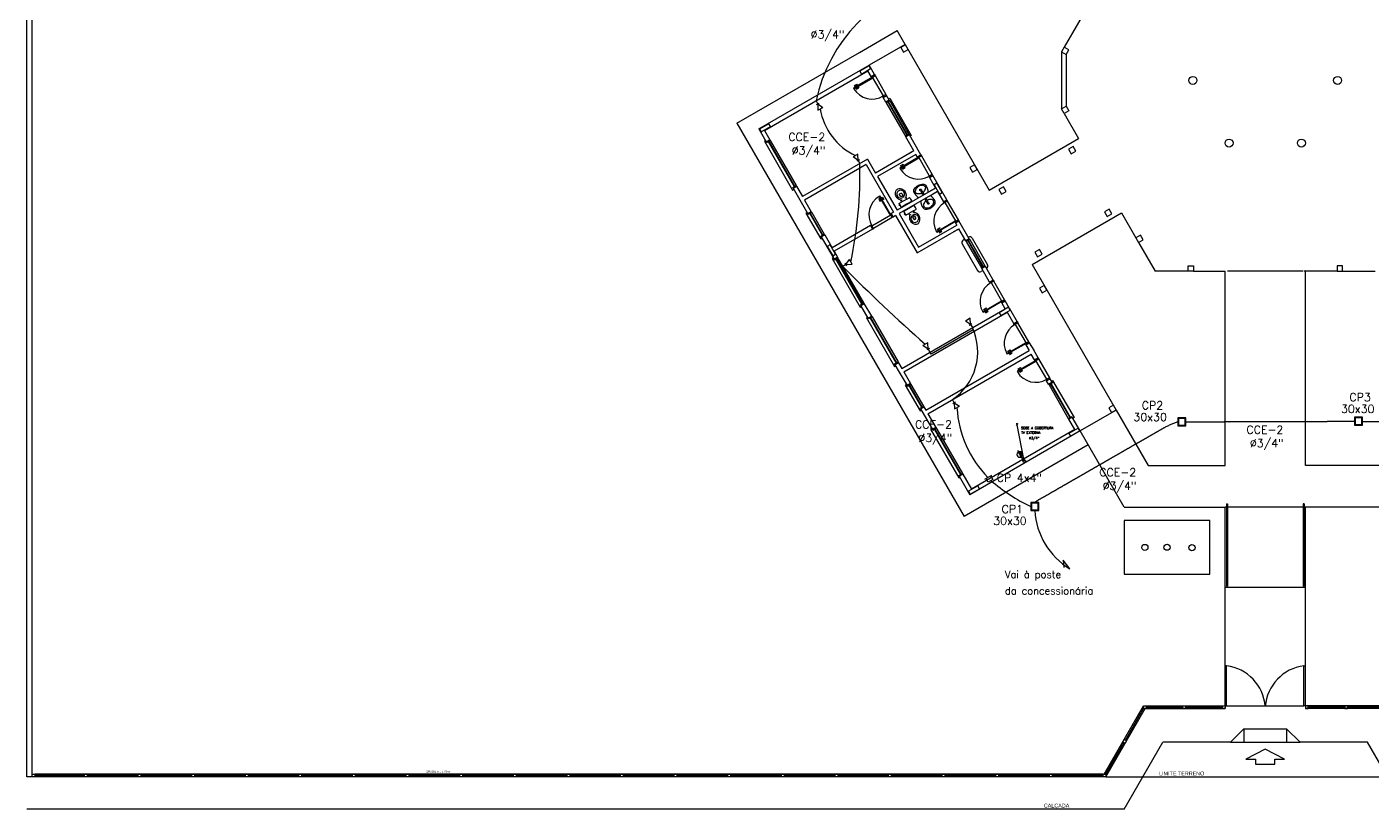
# Model space of a CAD drawing. Extents: x 210 to 779, y 61 to 241.
# Drawn here: x 280.3 to 330.5, y 93.2 to 122.3 of the extents above; entities that cross this region are included whole.
import ezdxf

# ---------------------------------------------------------------- set-up
doc = ezdxf.new("R2010")
doc.units = 0
doc.header["$LTSCALE"] = 2
doc.linetypes.add('TRACEJADO_G', pattern=[0.375, 0.25, -0.125])
doc.linetypes.add('TRACEJADO_P', pattern=[0.1875, 0.125, -0.0625])
doc.layers.get('0').update_dxf_attribs({"linetype": 'CONTINUOUS'})
for name, color, linetype in [('A-JANEL', 3, 'CONTINUOUS'), ('A-MURO', 2, 'CONTINUOUS'), ('A-PARED', 5, 'CONTINUOUS'), ('A-PARED-PISOS', 2, 'CONTINUOUS'), ('A-PAREDE', 5, 'CONTINUOUS'), ('A-PISOS', 2, 'CONTINUOUS'), ('A-PISOS-CTEL', 2, 'TRACEJADO_G'), ('A-PISOS-NIVEL', 1, 'CONTINUOUS'), ('A-PORTA', 3, 'CONTINUOUS'), ('A-SOLEIRA', 1, 'CONTINUOUS'), ('AR-PIS', 1, 'CONTINUOUS'), ('AR-TXT', 1, 'CONTINUOUS'), ('ARQ-ALV-CORTE', 5, 'CONTINUOUS'), ('ARQ-EQP-VISTA', 1, 'CONTINUOUS'), ('ARQ-ESQ-VISTA1', 2, 'CONTINUOUS'), ('ARQ-PIS-VISTA', 8, 'CONTINUOUS'), ('ARQ-SMB-1_100', 1, 'CONTINUOUS'), ('ARQ-TXT-1_075', 2, 'CONTINUOUS'), ('CIRC', 2, 'CONTINUOUS'), ('ESP', 1, 'CONTINUOUS'), ('FONE', 4, 'CONTINUOUS'), ('PORTAL_VTA_DIST', 2, 'CONTINUOUS'), ('PORTAL_VTA_PROX', 1, 'CONTINUOUS'), ('TV', 2, 'CONTINUOUS')]:
    doc.layers.add(name, color=color, linetype=linetype)
doc.layers.add('P-SIMBOL', color=5, linetype='CONTINUOUS', lineweight=20)
doc.styles.add('ESC-50-A20', font='arial.ttf', dxfattribs={"height": 0.1})
doc.styles.add('TEXTO', font='romans.shx', dxfattribs={"height": 0.1})

# ---------------------------------------------------------------- blocks, each defined once
blk = doc.blocks.new('A$C4AD95B89')
at = {"layer": 'FONE'}
for p, q in [((0.133, 0.105), (0, 0.105)), ((0.133, 0.105), (0.343, 0.21)), ((0.133, 0.051), (0.133, 0.165)), ((0.133, 0.105), (0.343, 0)), ((0.343, 0), (0.343, 0.21))]:
    blk.add_line(p, q, dxfattribs=at)
blk = doc.blocks.new('*X6')
at = {"color": 0}
for p, q in [((19.2, 48.503), (19.347, 48.65)), ((19.204, 48.535), (19.315, 48.646)), ((19.226, 48.5), (19.374, 48.648)), ((19.228, 48.587), (19.263, 48.622)), ((19.254, 48.5), (19.397, 48.643)), ((19.282, 48.5), (19.417, 48.634)), ((19.311, 48.5), (19.435, 48.624)), ((19.339, 48.5), (19.45, 48.611)), ((19.367, 48.5), (19.464, 48.597)), ((19.395, 48.5), (19.476, 48.581)), ((19.424, 48.5), (19.486, 48.563)), ((19.452, 48.5), (19.494, 48.542)), ((19.48, 48.5), (19.499, 48.519))]:
    blk.add_line(p, q, dxfattribs=at)
blk = doc.blocks.new('TVCOL')
blk.add_line((0.58, 0), (0, 0))
blk.add_circle((0.34, 0), 0.15)
blk.add_blockref('*X6', (-19.01, -48.5))
blk = doc.blocks.new('A$C354573FD')
at = {"layer": 'TV', "xscale": -0.72, "yscale": 0.72, "zscale": 0.72, "rotation": 180}
blk.add_blockref('TVCOL', (0, 0.108), dxfattribs=at)

msp = doc.modelspace()

# ---------------------------------------------------------------- linework, layer by layer
at = {"color": 251}
for points in [[(322.082, 96.902), (321.982, 96.902), (321.982, 97.002), (322.082, 97.002)], [(323.55, 96.902), (323.45, 96.902), (323.45, 97.002), (323.55, 97.002)], [(325.019, 96.902), (324.919, 96.902), (324.919, 97.002), (325.019, 97.002)], [(328.019, 96.902), (328.119, 96.902), (328.119, 97.002), (328.019, 97.002)], [(329.487, 96.902), (329.587, 96.902), (329.587, 97.002), (329.487, 97.002)], [(321.344, 95.696), (321.294, 95.61), (321.207, 95.66), (321.257, 95.746)], [(280.619, 94.354), (280.519, 94.354), (280.519, 94.454), (280.619, 94.454)], [(282.569, 94.354), (282.469, 94.354), (282.469, 94.454), (282.569, 94.454)], [(284.569, 94.354), (284.469, 94.354), (284.469, 94.454), (284.569, 94.454)], [(286.569, 94.354), (286.469, 94.354), (286.469, 94.454), (286.569, 94.454)], [(288.569, 94.354), (288.469, 94.354), (288.469, 94.454), (288.569, 94.454)], [(290.569, 94.354), (290.469, 94.354), (290.469, 94.454), (290.569, 94.454)], [(292.569, 94.354), (292.469, 94.354), (292.469, 94.454), (292.569, 94.454)], [(294.569, 94.354), (294.469, 94.354), (294.469, 94.454), (294.569, 94.454)], [(296.569, 94.354), (296.469, 94.354), (296.469, 94.454), (296.569, 94.454)], [(298.569, 94.354), (298.469, 94.354), (298.469, 94.454), (298.569, 94.454)], [(300.569, 94.354), (300.469, 94.354), (300.469, 94.454), (300.569, 94.454)], [(302.569, 94.354), (302.469, 94.354), (302.469, 94.454), (302.569, 94.454)], [(304.569, 94.354), (304.469, 94.354), (304.469, 94.454), (304.569, 94.454)], [(306.569, 94.354), (306.469, 94.354), (306.469, 94.454), (306.569, 94.454)], [(308.569, 94.354), (308.469, 94.354), (308.469, 94.454), (308.569, 94.454)], [(310.569, 94.354), (310.469, 94.354), (310.469, 94.454), (310.569, 94.454)], [(312.569, 94.354), (312.469, 94.354), (312.469, 94.454), (312.569, 94.454)], [(314.569, 94.354), (314.469, 94.354), (314.469, 94.454), (314.569, 94.454)], [(316.569, 94.354), (316.469, 94.354), (316.469, 94.454), (316.569, 94.454)], [(318.569, 94.354), (318.469, 94.354), (318.469, 94.454), (318.569, 94.454)], [(320.569, 94.354), (320.469, 94.354), (320.469, 94.454), (320.569, 94.454)]]:
    msp.add_lwpolyline(points, close=True, dxfattribs=at)
at = {"layer": 'A-JANEL', "color": 251}
for p, q in [((313.243, 118.299), (313.113, 118.224)), ((313.243, 118.299), (313.113, 118.224)), ((316.078, 113.389), (315.948, 113.314)), ((316.078, 113.389), (315.948, 113.314)), ((319.318, 107.777), (319.188, 107.702))]:
    msp.add_line(p, q, dxfattribs=at)
at = {"layer": 'A-MURO', "color": 251}
for p, q in [((280.319, 94.354), (280.319, 144.354)), ((280.519, 94.354), (280.519, 144.154)), ((280.519, 94.354), (280.319, 94.354))]:
    msp.add_line(p, q, dxfattribs=at)
at = {"layer": 'A-PARED', "color": 251}
for p, q in [((307.629, 118.522), (311.743, 120.897)), ((307.834, 118.467), (311.688, 120.692)), ((311.813, 120.476), (311.688, 120.692)), ((311.943, 120.551), (311.743, 120.897)), ((311.813, 120.476), (311.943, 120.551)), ((311.813, 120.476), (311.943, 120.551)), ((312.263, 119.696), (312.393, 119.771)), ((312.263, 119.696), (312.393, 119.771)), ((312.363, 119.523), (312.263, 119.696)), ((312.363, 119.523), (312.493, 119.598)), ((312.493, 119.598), (312.393, 119.771)), ((307.629, 118.522), (307.904, 118.046)), ((307.834, 118.467), (308.034, 118.121)), ((313.413, 117.704), (313.113, 118.224)), ((313.618, 117.65), (313.243, 118.299)), ((311.684, 117.399), (309.259, 115.999)), ((311.629, 117.194), (309.334, 115.869)), ((311.629, 117.194), (311.892, 116.74)), ((311.684, 117.399), (311.984, 116.879)), ((311.892, 116.74), (312.654, 115.419)), ((308.904, 116.314), (309.454, 115.361, -0.848)), ((309.035, 116.388, 1.89), (309.259, 115.999)), ((309.334, 115.869), (309.584, 115.436)), ((312.729, 115.289), (313.529, 113.903)), ((312.859, 115.364), (313.584, 114.108)), ((313.584, 114.108), (315.013, 114.933)), ((314.963, 115.02), (315.093, 115.095)), ((314.963, 115.02), (315.093, 115.095)), ((315.478, 114.428), (315.093, 115.095)), ((309.954, 114.495, -0.848), (310.431, 113.67)), ((310.084, 114.57, -0.848), (310.359, 114.094)), ((311.788, 114.919), (310.359, 114.094)), ((311.863, 114.789), (310.434, 113.964)), ((311.788, 114.919), (311.863, 114.789)), ((313.529, 113.903), (315.088, 114.803)), ((314.902, 114.696), (315.088, 114.803)), ((315.348, 114.353), (315.088, 114.803)), ((315.348, 114.353), (315.478, 114.428)), ((310.434, 113.964), (310.559, 113.747)), ((316.238, 112.811), (315.948, 113.314)), ((316.368, 112.886), (316.078, 113.389)), ((316.238, 112.811), (316.368, 112.886)), ((316.688, 112.032), (316.818, 112.107)), ((316.813, 111.815), (316.688, 112.032)), ((316.98, 111.826), (316.818, 112.107)), ((312.959, 109.59), (316.813, 111.815)), ((313.034, 109.461), (316.888, 111.686)), ((316.888, 111.686), (317.138, 111.253)), ((316.98, 111.826), (317.268, 111.328)), ((317.138, 111.253), (317.268, 111.328)), ((317.588, 110.473), (317.718, 110.548)), ((317.588, 110.473), (317.713, 110.257)), ((317.718, 110.548), (317.88, 110.267)), ((313.859, 108.032), (317.713, 110.257)), ((313.934, 107.902), (317.788, 110.127)), ((317.913, 109.91), (317.788, 110.127)), ((318.043, 109.985), (317.88, 110.267)), ((317.913, 109.91), (318.043, 109.985)), ((312.706, 109.73), (312.867, 109.451)), ((312.836, 109.805), (312.959, 109.59)), ((312.867, 109.451), (313.157, 108.948, 0.728)), ((313.034, 109.461), (313.287, 109.023, 0.728)), ((318.363, 109.131), (318.493, 109.206)), ((318.438, 109.001), (318.363, 109.131)), ((318.568, 109.076), (318.493, 109.206)), ((313.657, 108.082, 0.728), (314.104, 107.307)), ((313.787, 108.157, 0.728), (313.859, 108.032)), ((313.934, 107.902), (314.234, 107.382)), ((319.413, 107.312), (319.188, 107.702)), ((319.618, 107.257), (319.318, 107.777)), ((319.618, 107.257), (315.504, 104.882)), ((319.413, 107.312), (315.559, 105.087)), ((315.104, 105.575), (315.504, 104.882)), ((315.234, 105.65), (315.559, 105.087))]:
    msp.add_line(p, q, dxfattribs=at)
for points in [[(312.92, 121.559), (313.02, 121.386), (313.193, 121.486), (313.093, 121.659)], [(315.5, 117.09), (315.6, 116.917), (315.773, 117.017), (315.673, 117.19)], [(318.1, 112.587), (318.2, 112.414), (318.373, 112.514), (318.273, 112.687)], [(320.68, 108.118), (320.78, 107.945), (320.953, 108.045), (320.853, 108.218)], [(321.256, 101.92), (324.456, 101.92), (324.456, 103.92), (321.256, 103.92)]]:
    msp.add_lwpolyline(points, close=True, dxfattribs=at)
at = {"layer": 'A-PARED-PISOS', "color": 251}
for p, q in [((313.085, 121.672), (311.743, 120.897)), ((313.085, 121.672), (316.223, 116.238)), ((317.823, 113.467), (320.96, 108.032)), ((320.96, 108.032), (319.618, 107.257))]:
    msp.add_line(p, q, dxfattribs=at)
at = {"layer": 'A-PAREDE', "color": 251}
for p, q in [((312.493, 119.598), (312.363, 119.523)), ((312.493, 119.598), (312.363, 119.523)), ((308.034, 118.121), (307.904, 118.046)), ((307.904, 118.046), (308.034, 118.121)), ((308.034, 118.121), (307.904, 118.046)), ((313.243, 118.299), (313.113, 118.224)), ((313.243, 118.299), (313.113, 118.224)), ((309.034, 116.389), (308.904, 116.314)), ((308.904, 116.314), (309.034, 116.389)), ((309.034, 116.389), (308.904, 116.314)), ((309.454, 115.361, -0.848), (309.584, 115.436, -0.848)), ((309.584, 115.436, -0.848), (309.454, 115.361, -0.848)), ((309.954, 114.495, -0.848), (310.084, 114.57, -0.848)), ((310.084, 114.57, -0.848), (309.954, 114.495, -0.848)), ((315.478, 114.428), (315.348, 114.353)), ((315.478, 114.428), (315.348, 114.353)), ((310.559, 113.747), (310.429, 113.672)), ((310.429, 113.672), (310.559, 113.747)), ((310.559, 113.747), (310.429, 113.672)), ((316.078, 113.389), (315.948, 113.314)), ((316.078, 113.389), (315.948, 113.314)), ((316.368, 112.886), (316.238, 112.811)), ((311.559, 112.015), (311.429, 111.94)), ((311.429, 111.94), (311.559, 112.015)), ((311.559, 112.015), (311.429, 111.94)), ((311.706, 111.462), (311.429, 111.94)), ((311.836, 111.537), (311.559, 112.015)), ((316.818, 112.107), (316.688, 112.032)), ((311.836, 111.537), (311.706, 111.462)), ((311.706, 111.462), (311.836, 111.537)), ((311.836, 111.537), (311.706, 111.462)), ((317.268, 111.328), (317.138, 111.253)), ((317.718, 110.548), (317.588, 110.473)), ((318.043, 109.985), (317.913, 109.91)), ((312.836, 109.805), (312.706, 109.73)), ((312.706, 109.73), (312.836, 109.805)), ((312.836, 109.805), (312.706, 109.73)), ((313.157, 108.948), (313.287, 109.023)), ((313.287, 109.023), (313.157, 108.948)), ((318.493, 109.206), (318.363, 109.131)), ((318.568, 109.076), (318.438, 109.001)), ((318.568, 109.076), (318.438, 109.001)), ((318.568, 109.076), (318.438, 109.001)), ((313.657, 108.082), (313.787, 108.157)), ((313.787, 108.157), (313.657, 108.082)), ((319.318, 107.777), (319.188, 107.702)), ((314.234, 107.382), (314.104, 107.307)), ((314.104, 107.307), (314.234, 107.382)), ((314.234, 107.382), (314.104, 107.307)), ((315.234, 105.65), (315.104, 105.575)), ((315.104, 105.575), (315.234, 105.65)), ((315.234, 105.65), (315.104, 105.575))]:
    msp.add_line(p, q, dxfattribs=at)
for points in [[(319.09, 119.371), (319.19, 119.198), (319.017, 119.098), (318.917, 119.271)], [(319.09, 119.371), (319.19, 119.198), (319.017, 119.098), (318.917, 119.271)], [(307.65, 118.517), (307.71, 118.413), (308.056, 118.613), (307.996, 118.717)], [(319.354, 117.867), (319.18, 117.767), (319.28, 117.594), (319.454, 117.694)], [(316.751, 116.367), (316.578, 116.267), (316.678, 116.094), (316.851, 116.194)], [(320.702, 115.528), (320.528, 115.428), (320.628, 115.255), (320.802, 115.355)], [(321.97, 114.383), (321.87, 114.556), (321.697, 114.456), (321.797, 114.283)], [(321.97, 114.383), (321.87, 114.556), (321.697, 114.456), (321.797, 114.283)], [(310.181, 114.135), (310.381, 113.789), (310.485, 113.849), (310.285, 114.195)], [(318.099, 114.03), (317.926, 113.93), (318.026, 113.756), (318.199, 113.856)], [(323.639, 113.42), (323.839, 113.42), (323.839, 113.22), (323.639, 113.22)], [(323.639, 113.42), (323.839, 113.42), (323.839, 113.22), (323.639, 113.22)], [(329.398, 113.42), (329.198, 113.42), (329.198, 113.22), (329.398, 113.22)], [(329.398, 113.42), (329.198, 113.42), (329.198, 113.22), (329.398, 113.22)], [(316.591, 111.67), (316.651, 111.566), (316.997, 111.766), (316.937, 111.87)], [(319.191, 107.167), (319.251, 107.063), (319.597, 107.263), (319.537, 107.367)], [(315.45, 105.007), (315.51, 104.903), (315.856, 105.103), (315.796, 105.207)]]:
    msp.add_lwpolyline(points, close=True, dxfattribs=at)
for centre in [(323.819, 120.335), (323.819, 120.335), (329.219, 120.335), (325.169, 117.996), (325.169, 117.996), (327.869, 117.996), (327.869, 117.996)]:
    msp.add_circle(centre, 0.15, dxfattribs=at)
at = {"layer": 'A-PISOS', "color": 251}
for p, q in [((311.378, 121.379), (312.785, 122.192)), ((313.085, 121.672), (312.785, 122.192)), ((306.81, 118.742), (311.378, 121.379)), ((306.81, 118.742), (315.285, 104.063)), ((316.223, 116.238), (319.557, 118.163)), ((317.823, 113.467), (321.157, 115.392)), ((319.918, 106.738), (315.285, 104.063)), ((319.918, 106.738), (319.853, 106.7)), ((319.918, 106.738), (319.853, 106.7))]:
    msp.add_line(p, q, dxfattribs=at)
at = {"layer": 'A-PISOS-CTEL', "color": 251, "linetype": 'TRACEJADO_G', "ltscale": 150}
msp.add_line((320.569, 94.354), (332.469, 94.354), dxfattribs=at)
at = {"layer": 'A-PISOS-NIVEL', "color": 251}
for p, q in [((321.697, 126.213), (319.017, 121.571)), ((319.017, 119.098), (319.557, 118.163)), ((321.157, 115.392), (321.697, 114.456)), ((321.797, 114.283), (322.411, 113.22)), ((323.639, 113.22), (322.411, 113.22)), ((323.839, 113.22), (325.019, 113.22)), ((325.019, 105.97), (325.019, 113.22)), ((327.929, 113.22), (325.109, 113.22)), ((328.019, 113.22), (327.969, 113.22)), ((328.019, 105.97), (328.019, 113.22)), ((329.198, 113.22), (328.019, 113.22)), ((329.398, 113.22), (330.626, 113.22)), ((320.96, 108.032), (322.151, 105.97)), ((321.256, 104.42), (319.618, 107.257)), ((322.151, 105.97), (325.019, 105.97)), ((330.894, 105.97), (328.019, 105.97)), ((321.256, 104.42), (325.019, 104.42)), ((325.019, 97.002), (325.019, 104.42)), ((328.019, 104.42), (325.019, 104.42)), ((328.019, 97.002), (328.019, 104.42)), ((331.789, 104.42), (328.019, 104.42)), ((328.019, 101.42), (325.019, 101.42)), ((325.069, 101.47), (325.109, 101.47)), ((327.969, 101.47), (327.929, 101.47)), ((325.219, 95.652), (322.704, 95.652)), ((330.334, 95.652), (327.818, 95.652)), ((321.261, 93.154), (280.319, 93.154))]:
    msp.add_line(p, q, dxfattribs=at)
at = {"layer": 'A-PORTA', "color": 251}
for p, q in [((311.965, 120.512), (311.866, 120.454)), ((315.07, 115.134), (314.971, 115.076)), ((316.795, 112.146), (316.696, 112.088)), ((317.695, 110.587), (317.596, 110.53)), ((318.065, 109.946), (317.966, 109.889))]:
    msp.add_line(p, q, dxfattribs=at)
for points in [[(311.859, 120.456), (311.158, 120.051), (311.173, 120.025), (311.874, 120.43)], [(311.861, 120.463), (311.831, 120.445), (311.813, 120.476), (311.943, 120.551), (311.965, 120.512), (311.866, 120.454)], [(311.217, 120.138), (311.24, 120.099), (311.227, 120.091), (311.197, 120.143), (311.283, 120.193), (311.291, 120.18)], [(311.277, 120.034), (311.255, 120.073), (311.242, 120.065), (311.272, 120.013), (311.358, 120.063), (311.351, 120.076)], [(312.276, 119.744), (312.246, 119.727), (312.263, 119.696), (312.393, 119.771), (312.37, 119.81), (312.271, 119.753)], [(311.836, 114.906), (311.819, 114.936), (311.788, 114.919), (311.863, 114.789), (311.902, 114.811), (311.845, 114.911)], [(314.969, 115.069), (314.268, 114.664), (314.253, 114.69), (314.954, 115.095)], [(314.976, 115.068), (314.946, 115.05), (314.963, 115.02), (315.093, 115.095), (315.07, 115.134), (314.971, 115.076)], [(314.372, 114.673), (314.35, 114.712), (314.337, 114.704), (314.367, 114.652), (314.453, 114.702), (314.446, 114.715)], [(316.286, 112.799), (316.256, 112.781), (316.238, 112.811), (316.368, 112.886), (316.39, 112.847), (316.291, 112.79)], [(316.694, 112.082), (315.993, 111.677), (315.978, 111.703), (316.679, 112.108)], [(316.701, 112.08), (316.671, 112.062), (316.688, 112.032), (316.818, 112.107), (316.795, 112.146), (316.696, 112.088)], [(316.037, 111.789), (316.06, 111.75), (316.047, 111.743), (316.017, 111.795), (316.103, 111.845), (316.111, 111.832)], [(316.097, 111.685), (316.075, 111.724), (316.062, 111.717), (316.092, 111.665), (316.178, 111.715), (316.171, 111.728)], [(317.186, 111.24), (317.156, 111.222), (317.138, 111.253), (317.268, 111.328), (317.29, 111.289), (317.191, 111.231)], [(317.594, 110.523), (316.893, 110.118), (316.878, 110.144), (317.579, 110.549)], [(317.601, 110.521), (317.571, 110.503), (317.588, 110.473), (317.718, 110.548), (317.695, 110.587), (317.596, 110.53)], [(316.937, 110.23), (316.96, 110.191), (316.947, 110.184), (316.917, 110.236), (317.003, 110.286), (317.011, 110.273)], [(316.997, 110.126), (316.975, 110.165), (316.962, 110.158), (316.992, 110.106), (317.078, 110.156), (317.071, 110.169)], [(317.961, 109.897), (317.931, 109.88), (317.913, 109.91), (318.043, 109.985), (318.065, 109.946), (317.966, 109.889)], [(317.959, 109.891), (317.258, 109.486), (317.273, 109.46), (317.974, 109.865)], [(317.317, 109.572), (317.34, 109.533), (317.327, 109.526), (317.297, 109.578), (317.383, 109.628), (317.391, 109.615)], [(317.377, 109.468), (317.355, 109.507), (317.342, 109.5), (317.372, 109.448), (317.458, 109.498), (317.451, 109.511)], [(318.376, 109.179), (318.346, 109.161), (318.363, 109.131), (318.493, 109.206), (318.47, 109.245), (318.371, 109.187)]]:
    msp.add_lwpolyline(points, close=True, dxfattribs=at)
for centre, start, end in [((311.859, 120.443, 0.02), 211.3268, 300.8216), ((312.535, 115.323, 0.02), 121.3268, 210.8216), ((314.958, 115.076, 0.02), 119.1784, 208.6732), ((316.683, 112.088, 0.02), 119.1784, 208.6732), ((317.583, 110.529, 0.02), 119.1784, 208.6732), ((317.959, 109.877, 0.02), 211.3268, 300.8216)]:
    msp.add_arc(centre, 0.804, start, end, dxfattribs=at)
at = {"layer": 'A-SOLEIRA', "color": 251}
for p, q in [((315.445, 114.484), (315.445, 114.484)), ((315.582, 114.448), (316.157, 113.452)), ((315.212, 114.234), (315.787, 113.238)), ((315.315, 114.409), (315.248, 114.371)), ((315.99, 113.24), (315.923, 113.201)), ((316.12, 113.315), (316.12, 113.315))]:
    msp.add_line(p, q, dxfattribs=at)
for points in [[(311.391, 120.677), (311.451, 120.573), (311.797, 120.773), (311.737, 120.877)], [(311.866, 120.454), (311.965, 120.512), (312.37, 119.81), (312.271, 119.753)], [(314.971, 115.076), (315.07, 115.134), (314.665, 115.835), (314.566, 115.778)], [(312.546, 115.316), (312.604, 115.216), (311.902, 114.811), (311.845, 114.911)], [(316.696, 112.088), (316.795, 112.146), (316.39, 112.847), (316.291, 112.79)], [(317.596, 110.53), (317.695, 110.587), (317.29, 111.289), (317.191, 111.231)], [(317.966, 109.889), (318.065, 109.946), (318.47, 109.245), (318.371, 109.187)]]:
    msp.add_lwpolyline(points, close=True, dxfattribs=at)
for centre, start, end in [((315.495, 114.398), 30, 120), ((315.298, 114.284), 120, 210), ((316.07, 113.402), 300, 30), ((315.873, 113.288), 210, 300)]:
    msp.add_arc(centre, 0.1, start, end, dxfattribs=at)
at = {"layer": 'AR-PIS', "color": 251, "ltscale": 10}
for p, q in [((321.3, 95.721), (321.982, 96.902)), ((322.082, 96.952), (323.45, 96.952)), ((323.55, 96.952), (324.919, 96.952)), ((329.487, 96.952), (328.119, 96.952)), ((330.955, 96.952), (329.587, 96.952)), ((320.569, 94.454), (321.25, 95.635)), ((282.469, 94.404), (280.619, 94.404)), ((284.469, 94.404), (282.569, 94.404)), ((286.469, 94.404), (284.569, 94.404)), ((288.469, 94.404), (286.569, 94.404)), ((290.469, 94.404), (288.569, 94.404)), ((292.469, 94.404), (290.569, 94.404)), ((294.469, 94.404), (292.569, 94.404)), ((296.469, 94.404), (294.569, 94.404)), ((298.469, 94.404), (296.569, 94.404)), ((300.469, 94.404), (298.569, 94.404)), ((302.469, 94.404), (300.569, 94.404)), ((304.469, 94.404), (302.569, 94.404)), ((306.469, 94.404), (304.569, 94.404)), ((308.469, 94.404), (306.569, 94.404)), ((310.469, 94.404), (308.569, 94.404)), ((312.469, 94.404), (310.569, 94.404)), ((314.469, 94.404), (312.569, 94.404)), ((316.469, 94.404), (314.569, 94.404)), ((318.469, 94.404), (316.569, 94.404)), ((320.469, 94.404), (318.569, 94.404))]:
    msp.add_line(p, q, dxfattribs=at)
at = {"layer": 'ARQ-ALV-CORTE', "color": 251}
for p, q in [((318.917, 121.398), (318.917, 119.271)), ((319.09, 121.298), (319.09, 119.371)), ((313.413, 117.704), (311.984, 116.879)), ((313.488, 117.575), (312.059, 116.75)), ((313.413, 117.704), (313.227, 117.597)), ((313.538, 117.488), (313.488, 117.575)), ((313.538, 117.488), (313.668, 117.563)), ((313.538, 117.488), (313.668, 117.563)), ((313.69, 117.524), (313.591, 117.466)), ((313.668, 117.563), (313.618, 117.65)), ((312.059, 116.75), (312.784, 115.494)), ((313.988, 116.709), (314.118, 116.784)), ((313.988, 116.709), (314.118, 116.784)), ((313.988, 116.709), (314.213, 116.319)), ((314.643, 115.874), (314.118, 116.784)), ((314.213, 116.319), (312.784, 115.494)), ((314.288, 116.189), (312.859, 115.364)), ((313.476, 116.158), (313.463, 116.209)), ((313.674, 116.192), (313.706, 116.21)), ((313.674, 116.192), (313.726, 116.086)), ((313.706, 116.21), (313.772, 116.113)), ((313.796, 116.401), (313.834, 116.365)), ((313.834, 116.365), (313.847, 116.314)), ((314.213, 116.319), (314.027, 116.211)), ((314.288, 116.189), (314.102, 116.081)), ((314.288, 116.189), (314.513, 115.799)), ((313.78, 115.631), (313.817, 115.594)), ((313.909, 115.786), (313.842, 115.883)), ((313.94, 115.804), (313.889, 115.91)), ((313.909, 115.786), (313.94, 115.804)), ((314.138, 115.838), (314.101, 115.874)), ((314.151, 115.787), (314.138, 115.838)), ((314.513, 115.799), (314.643, 115.874)), ((314.513, 115.799), (314.643, 115.874)), ((312.604, 115.216), (312.546, 115.316)), ((312.654, 115.419), (312.568, 115.369)), ((312.568, 115.369), (312.643, 115.239)), ((312.729, 115.289), (312.643, 115.239)), ((314.963, 115.02), (315.013, 114.933))]:
    msp.add_line(p, q, dxfattribs=at)
for points in [[(319.09, 121.298), (319.19, 121.471), (319.017, 121.571), (318.917, 121.398)], [(319.09, 121.298), (319.19, 121.471), (319.017, 121.571), (318.917, 121.398)], [(313.584, 117.468), (312.883, 117.063), (312.898, 117.037), (313.599, 117.442)], [(313.586, 117.475), (313.556, 117.458), (313.538, 117.488), (313.668, 117.563), (313.69, 117.524), (313.591, 117.466)], [(313.591, 117.466), (313.69, 117.524), (314.095, 116.823), (313.996, 116.765)], [(312.942, 117.15), (312.965, 117.111), (312.952, 117.103), (312.922, 117.155), (313.008, 117.205), (313.016, 117.192)], [(313.002, 117.046), (312.98, 117.085), (312.967, 117.077), (312.997, 117.025), (313.083, 117.075), (313.076, 117.088)], [(314.001, 116.756), (313.971, 116.739), (313.988, 116.709), (314.118, 116.784), (314.095, 116.823), (313.996, 116.765)], [(314.164, 116.435), (314.364, 116.088), (314.467, 116.148), (314.267, 116.495)], [(312.126, 115.905), (312.164, 115.927), (312.157, 115.94), (312.105, 115.91), (312.155, 115.823), (312.168, 115.831)], [(312.548, 115.323), (312.143, 116.024), (312.117, 116.009), (312.522, 115.308)], [(312.229, 115.965), (312.19, 115.942), (312.183, 115.955), (312.235, 115.985), (312.285, 115.898), (312.272, 115.891)], [(314.561, 115.786), (314.531, 115.769), (314.513, 115.799), (314.643, 115.874), (314.665, 115.835), (314.566, 115.778)], [(312.555, 115.321), (312.537, 115.351), (312.568, 115.369), (312.643, 115.239), (312.604, 115.216), (312.546, 115.316)], [(314.312, 114.777), (314.335, 114.738), (314.322, 114.73), (314.292, 114.782), (314.378, 114.832), (314.386, 114.819)]]:
    msp.add_lwpolyline(points, close=True, dxfattribs=at)
for points in [[(313.415, 116.164), (313.405, 116.214, -0.105935), (313.43, 116.287, -0.069568), (313.483, 116.352, -0.055787), (313.567, 116.413, -0.055787), (313.662, 116.455, -0.069568), (313.744, 116.468, -0.105935), (313.821, 116.454), (313.859, 116.42)], [(313.705, 116.129, -0.04979), (313.648, 116.108, -0.08069), (313.578, 116.102, -0.107047), (313.513, 116.121), (313.476, 116.158)], [(313.755, 115.575), (313.793, 115.541, 0.105935), (313.869, 115.527, 0.069568), (313.952, 115.54, 0.055787), (314.047, 115.582, 0.055787), (314.131, 115.644, 0.069568), (314.183, 115.708, 0.105935), (314.209, 115.782), (314.199, 115.832)], [(313.869, 115.844, 0.04979), (313.823, 115.805, 0.08069), (313.783, 115.747, 0.107047), (313.767, 115.682), (313.78, 115.631)]]:
    msp.add_lwpolyline(points, format="xyb", dxfattribs=at)
for points in [[(312.806, 116.287, -0.182004), (312.912, 116.304, -0.098298), (313, 116.269, -0.085166), (313.062, 116.212, -0.08648), (313.101, 116.142, -0.067868), (313.117, 116.07, -0.06199), (313.116, 116.004, 0.060779), (313.118, 115.967, 0.023796), (313.124, 115.948), (313.144, 115.907), (313.235, 115.959, -0.424217), (313.26, 115.951), (313.271, 115.932), (313.286, 115.906), (313.323, 115.843, -0.418036), (313.316, 115.818), (313.137, 115.715), (312.957, 115.611, -0.418036), (312.933, 115.618), (312.896, 115.681), (312.886, 115.675), (312.888, 115.673), (312.874, 115.665), (312.865, 115.68), (312.856, 115.696), (312.87, 115.704), (312.871, 115.701), (312.881, 115.707), (312.87, 115.726, -0.424217), (312.876, 115.752), (312.966, 115.804), (312.941, 115.842, 0.023796), (312.927, 115.857, 0.060779), (312.897, 115.877, -0.06199), (312.839, 115.91, -0.067868), (312.785, 115.959, -0.08648), (312.743, 116.028, -0.085166), (312.725, 116.11, -0.098298), (312.739, 116.204, -0.182004)], [(312.933, 116.128, -0.276984), (312.956, 116.116), (312.999, 116.043, -0.393258), (312.922, 115.998), (312.879, 116.072, -0.276984), (312.881, 116.098, -0.2)], [(313.557, 114.986, 0.182004), (313.625, 115.069, 0.098298), (313.638, 115.164, 0.085166), (313.62, 115.246, 0.08648), (313.579, 115.314, 0.067868), (313.525, 115.364, 0.06199), (313.467, 115.396, -0.060779), (313.436, 115.417, -0.023796), (313.422, 115.432), (313.397, 115.469), (313.487, 115.522, 0.424217), (313.493, 115.547), (313.482, 115.566), (313.467, 115.592), (313.431, 115.656, 0.418036), (313.406, 115.662), (313.227, 115.559), (313.047, 115.455, 0.418036), (313.041, 115.431), (313.077, 115.367), (313.067, 115.362), (313.066, 115.364), (313.052, 115.356), (313.061, 115.341), (313.07, 115.325), (313.084, 115.333), (313.082, 115.336), (313.092, 115.341), (313.104, 115.322, 0.424217), (313.129, 115.315), (313.219, 115.367), (313.239, 115.326, -0.023796), (313.245, 115.306, -0.060779), (313.248, 115.27, 0.06199), (313.247, 115.203, 0.067868), (313.263, 115.132, 0.08648), (313.301, 115.061, 0.085166), (313.363, 115.005, 0.098298), (313.452, 114.969, 0.182004)], [(313.483, 115.175, 0.276984), (313.484, 115.202), (313.442, 115.275, 0.393258), (313.365, 115.231), (313.407, 115.157, 0.276984), (313.431, 115.145, 0.2)]]:
    msp.add_lwpolyline(points, format="xyb", close=True, dxfattribs=at)
for points in [[(312.886, 115.675), (312.871, 115.701)], [(312.881, 115.707), (312.896, 115.681)], [(313.144, 115.907), (313.055, 115.855), (312.966, 115.804)], [(313.397, 115.469), (313.308, 115.418), (313.219, 115.367)], [(313.067, 115.362), (313.082, 115.336)], [(313.092, 115.341), (313.077, 115.367)]]:
    msp.add_lwpolyline(points, dxfattribs=at)
for centre, radius in [((313.087, 115.951), 0.0075), ((313.661, 116.249), 0.0313), ((313.749, 116.099), 0.027), ((312.957, 115.876), 0.0075), ((313.866, 115.897), 0.027), ((313.952, 115.746), 0.0313), ((313.277, 115.322), 0.0075), ((313.407, 115.397), 0.0075)]:
    msp.add_circle(centre, radius, dxfattribs=at)
for centre, radius, start, end in [((313.584, 117.455, 0.02), 0.804, 211.3268, 300.8216), ((312.923, 116.091), 0.15, 145.1729, 184.0144), ((312.928, 116.096), 0.155, 185.7155, 219.7212), ((312.923, 116.089), 0.15, 120.6903, 144.4676), ((312.917, 116.088), 0.142, 220.1049, 257.0143), ((312.92, 116.087), 0.15, 95.5324, 119.3097), ((312.918, 116.095), 0.149, 257.2668, 299.6252), ((312.918, 116.087), 0.15, 55.9856, 94.8271), ((312.917, 116.094), 0.149, 300.3748, 342.7332), ((312.911, 116.086), 0.155, 20.2788, 54.2845), ((312.923, 116.091), 0.142, 342.9857, 19.8951), ((313.901, 116.403), 0.542, 206.2102, 234.9799), ((313.621, 116.205), 0.159, 154.1425, 178.5828), ((313.677, 116.178), 0.22, 135.6896, 154.1425), ((313.737, 116.119), 0.304, 120, 135.6896), ((313.737, 116.119), 0.304, 104.3104, 120), ((313.716, 116.2), 0.22, 85.8575, 104.3104), ((313.72, 116.262), 0.159, 61.4172, 85.8575), ((313.573, 116.403), 0.304, 304.5147, 315.6896), ((313.633, 116.344), 0.22, 315.6896, 334.1425), ((313.688, 116.318), 0.159, 334.1425, 358.5828), ((313.409, 116.119), 0.542, 5.0201, 33.7898), ((313.713, 115.593), 0.542, 26.2102, 54.9799), ((314.205, 115.877), 0.542, 185.0201, 213.7898), ((313.893, 115.734), 0.159, 241.4172, 265.8575), ((313.898, 115.795), 0.22, 265.8575, 284.3104), ((314.041, 115.592), 0.304, 104.3104, 115.4853), ((313.877, 115.876), 0.304, 284.3104, 300), ((314.02, 115.674), 0.22, 85.8575, 104.3104), ((313.877, 115.876), 0.304, 300, 315.6896), ((314.025, 115.735), 0.159, 61.4172, 85.8575), ((313.937, 115.818), 0.22, 315.6896, 334.1425), ((313.992, 115.791), 0.159, 334.1425, 358.5828), ((313.44, 115.182), 0.142, 162.9857, 199.8951), ((313.447, 115.18), 0.149, 120.3748, 162.7332), ((313.452, 115.188), 0.155, 200.2788, 234.2845), ((313.446, 115.186), 0.15, 235.9856, 274.8271), ((313.445, 115.179), 0.149, 77.2668, 119.6252), ((313.444, 115.186), 0.15, 275.5324, 299.3097), ((313.446, 115.185), 0.142, 40.1049, 77.0143), ((313.441, 115.185), 0.15, 300.6903, 324.4676), ((313.435, 115.178), 0.155, 5.7155, 39.7212), ((313.44, 115.183), 0.15, 325.1729, 4.0144)]:
    msp.add_arc(centre, radius, start, end, dxfattribs=at)
at = {"layer": 'ARQ-EQP-VISTA', "color": 251}
for centre in [(322.028, 102.912), (322.856, 102.92), (323.785, 102.907)]:
    msp.add_circle(centre, 0.114, dxfattribs=at)
at = {"layer": 'ARQ-ESQ-VISTA1', "color": 251}
for p, q in [((312.378, 119.497), (313.098, 118.25)), ((312.434, 119.53), (313.154, 118.283)), ((312.452, 119.54), (313.172, 118.293)), ((312.508, 119.572), (313.228, 118.325)), ((307.976, 118.052), (308.946, 116.372)), ((307.993, 118.062), (308.963, 116.382)), ((308.049, 118.095), (309.019, 116.415)), ((309.526, 115.368, -0.848), (309.996, 114.554, -0.848)), ((309.543, 115.378, -0.848), (310.013, 114.564, -0.848)), ((309.599, 115.41, -0.848), (310.069, 114.596, -0.848)), ((315.363, 114.327), (315.933, 113.34)), ((315.419, 114.359), (315.989, 113.372)), ((315.437, 114.369), (316.007, 113.382)), ((315.493, 114.402), (316.063, 113.415)), ((311.471, 111.999), (310.501, 113.679)), ((311.488, 112.009), (310.518, 113.689)), ((311.544, 112.041), (310.574, 113.721)), ((311.777, 111.468), (312.747, 109.788)), ((311.794, 111.478), (312.764, 109.798)), ((311.851, 111.511), (312.821, 109.831)), ((313.228, 108.955), (313.698, 108.141)), ((313.246, 108.965), (313.716, 108.151)), ((313.302, 108.997), (313.772, 108.183)), ((318.453, 108.975), (319.173, 107.728)), ((318.509, 109.007), (319.229, 107.76)), ((318.527, 109.017), (319.247, 107.77)), ((314.176, 107.314), (315.146, 105.634)), ((314.193, 107.324), (315.163, 105.644)), ((314.249, 107.356), (315.219, 105.676))]:
    msp.add_line(p, q, dxfattribs=at)
for points in [[(312.493, 119.598), (312.508, 119.572), (312.378, 119.497), (312.363, 119.523)], [(308.034, 118.121), (308.049, 118.095), (307.919, 118.02), (307.904, 118.046)], [(313.228, 118.325), (313.243, 118.299), (313.113, 118.224), (313.098, 118.25)], [(309.019, 116.415), (309.034, 116.389), (308.904, 116.314), (308.889, 116.34)], [(315.478, 114.428), (315.493, 114.402), (315.363, 114.327), (315.348, 114.353)], [(310.574, 113.721), (310.559, 113.747), (310.429, 113.672), (310.444, 113.646)], [(316.063, 113.415), (316.078, 113.389), (315.948, 113.314), (315.933, 113.34)], [(311.559, 112.015), (311.544, 112.041), (311.414, 111.966), (311.429, 111.94)], [(311.836, 111.537), (311.851, 111.511), (311.721, 111.436), (311.706, 111.462)], [(312.821, 109.831), (312.836, 109.805), (312.706, 109.73), (312.691, 109.756)], [(313.287, 109.023), (313.302, 108.997), (313.172, 108.922), (313.157, 108.948)], [(318.568, 109.076), (318.583, 109.05), (318.453, 108.975), (318.438, 109.001)], [(313.772, 108.183), (313.787, 108.157), (313.657, 108.082), (313.642, 108.108)], [(319.303, 107.803), (319.318, 107.777), (319.188, 107.702), (319.173, 107.728)], [(314.234, 107.382), (314.249, 107.356), (314.119, 107.281), (314.104, 107.307)], [(315.219, 105.676), (315.234, 105.65), (315.104, 105.575), (315.089, 105.601)]]:
    msp.add_lwpolyline(points, close=True, dxfattribs=at)
for points in [[(312.468, 119.641), (312.511, 119.666), (313.311, 118.281), (313.268, 118.256)], [(307.879, 118.089), (307.836, 118.064), (308.886, 116.245), (308.929, 116.27)], [(310.404, 113.716), (310.361, 113.691), (311.411, 111.872), (311.454, 111.897)], [(311.681, 111.505), (311.637, 111.48), (312.687, 109.662), (312.731, 109.687)], [(313.131, 108.991), (313.088, 108.966), (313.639, 108.014), (313.682, 108.039)], [(318.543, 109.119), (318.586, 109.144), (319.386, 107.759), (319.343, 107.734)], [(314.079, 107.35), (314.036, 107.325), (315.086, 105.507), (315.129, 105.532)]]:
    msp.add_lwpolyline(points, dxfattribs=at)
at = {"layer": 'ARQ-ESQ-VISTA1', "color": 251, "elevation": -0.848}
for points in [[(309.584, 115.436), (309.599, 115.41), (309.469, 115.335), (309.454, 115.361)], [(310.069, 114.596), (310.084, 114.57), (309.954, 114.495), (309.939, 114.521)]]:
    msp.add_lwpolyline(points, close=True, dxfattribs=at)
msp.add_lwpolyline([(309.429, 115.404), (309.385, 115.379), (309.936, 114.427), (309.979, 114.452)], dxfattribs=at)
at = {"layer": 'ARQ-PIS-VISTA', "color": 251}
for p, q in [((325.069, 104.545), (325.069, 101.47)), ((325.069, 104.545), (325.109, 104.545)), ((325.109, 104.545), (325.109, 101.47)), ((327.929, 104.545), (327.929, 101.47)), ((327.969, 104.545), (327.929, 104.545)), ((327.969, 104.545), (327.969, 101.47)), ((325.219, 95.652), (325.719, 96.152)), ((325.719, 96.152), (327.318, 96.152)), ((325.719, 96.152), (325.719, 95.652)), ((327.318, 96.152), (327.318, 95.652)), ((327.818, 95.652), (327.318, 96.152)), ((325.219, 95.652), (327.818, 95.652))]:
    msp.add_line(p, q, dxfattribs=at)
at = {"layer": 'ARQ-SMB-1_100', "color": 251}
msp.add_lwpolyline([(326.878, 95.018), (327.237, 95.018), (326.519, 95.384), (325.8, 95.018), (326.159, 95.018), (326.159, 94.835), (326.878, 94.835), (326.878, 95.018)], dxfattribs=at)
at = {"layer": 'FONE', "color": 6, "linetype": 'TRACEJADO_P', "ltscale": 30}
for p, q in [((315.628, 111.034), (314.05, 110.122)), ((319.23, 102.116), (318.981, 102.445)), ((318.981, 102.445), (319.002, 102.162))]:
    msp.add_line(p, q, dxfattribs=at)
at = {"layer": 'FONE'}
for p, q in [((315.593, 111.111), (315.628, 111.034)), ((314.05, 110.122), (314.007, 110.196)), ((316.061, 105.454), (316.32, 105.605)), ((316.179, 105.349), (316.104, 105.479)), ((316.352, 105.45), (316.179, 105.349)), ((316.277, 105.58), (316.352, 105.45))]:
    msp.add_line(p, q, dxfattribs=at)
for points in [[(323.256, 107.449), (323.556, 107.449), (323.556, 107.749), (323.256, 107.749)], [(323.281, 107.474), (323.531, 107.474), (323.531, 107.724), (323.281, 107.724)], [(329.847, 107.471), (330.147, 107.471), (330.147, 107.771), (329.847, 107.771)], [(329.872, 107.496), (330.122, 107.496), (330.122, 107.746), (329.872, 107.746)], [(317.774, 104.29), (318.074, 104.29), (318.074, 104.59), (317.774, 104.59)], [(317.799, 104.315), (318.049, 104.315), (318.049, 104.565), (317.799, 104.565)]]:
    msp.add_lwpolyline(points, close=True, dxfattribs=at)
at = {"layer": 'FONE', "color": 6, "linetype": 'TRACEJADO_P', "ltscale": 30}
for centre, radius, start, end in [((315.581, 118.333), 5.952, 104.3347, 167.9063), ((312.197, 119.63), 2.307, 188.8691, 245.2954), ((295.097, 116.888), 16.303, 348.2505, 1.215), ((356.456, 158.691), 64.34, 224.74894, 228.51508), ((313.65, 110.207), 2.143, 303.9288, 24.9587), ((330.549, 131.519), 23.909, 269.035, 286.0812), ((319.044, 108.353), 4.032, 183.1464, 224.6329), ((320.556, 110.327), 6.511, 229.0198, 244.7053), ((320.625, 104.433), 2.705, 183.0353, 238.9617)]:
    msp.add_arc(centre, radius, start, end, dxfattribs=at)
for points in [[(323.256, 107.598), (322.756, 107.38), (322.522, 107.246), (322.303, 107.12), (322.097, 107.002), (321.904, 106.89), (321.721, 106.785), (321.548, 106.686), (321.384, 106.592), (321.228, 106.502), (321.079, 106.416), (320.935, 106.333), (320.795, 106.253), (320.659, 106.175), (320.525, 106.098), (320.392, 106.021), (320.259, 105.945), (320.125, 105.868), (319.989, 105.79), (319.85, 105.709), (319.706, 105.627), (319.557, 105.541), (319.401, 105.452), (319.237, 105.358), (319.065, 105.259), (318.883, 105.154), (318.69, 105.043), (318.485, 104.925), (318.266, 104.799), (318.034, 104.666), (317.924, 104.59)], [(323.556, 107.6), (323.555, 107.6), (323.837, 107.601), (324.102, 107.602), (324.351, 107.602), (324.585, 107.603), (324.806, 107.604), (325.014, 107.605), (325.212, 107.605), (325.401, 107.606), (325.581, 107.607), (325.755, 107.607), (325.923, 107.608), (326.087, 107.608), (326.248, 107.609), (326.408, 107.61), (326.568, 107.61), (326.729, 107.611), (326.892, 107.611), (327.06, 107.612), (327.233, 107.612), (327.412, 107.613), (327.599, 107.614), (327.796, 107.614), (328.003, 107.615), (328.222, 107.616), (328.454, 107.617), (328.701, 107.617), (328.963, 107.618), (329.243, 107.619), (329.847, 107.621)]]:
    msp.add_spline(points, degree=3, dxfattribs=at)
at = {"layer": 'P-SIMBOL'}
for p, q in [((323.256, 107.731), (323.256, 107.466)), ((329.847, 107.753), (329.847, 107.488)), ((317.774, 104.573), (317.774, 104.308)), ((317.774, 104.573), (317.774, 104.308))]:
    msp.add_line(p, q, dxfattribs=at)
at = {"layer": 'PORTAL_VTA_DIST', "color": 251}
for centre, start, end in [((324.848, 96.841), 4.8292, 82.1801), ((328.189, 96.841), 97.8199, 175.1708)]:
    msp.add_arc(centre, 1.677, start, end, dxfattribs=at)
at = {"layer": 'PORTAL_VTA_PROX', "color": 251}
for p, q in [((320.511, 94.454), (321.982, 97.002)), ((320.569, 94.354), (322.04, 96.902)), ((321.982, 97.002), (325.019, 97.002)), ((321.982, 96.902), (325.019, 96.902)), ((325.076, 97.002), (327.961, 97.002)), ((331.055, 97.002), (328.019, 97.002)), ((331.055, 96.902), (328.019, 96.902)), ((321.261, 93.154), (322.704, 95.652)), ((331.776, 93.154), (330.334, 95.652)), ((320.469, 94.454), (280.619, 94.454)), ((320.469, 94.354), (280.619, 94.354))]:
    msp.add_line(p, q, dxfattribs=at)
for points in [[(325.026, 97.002), (325.076, 97.002), (325.076, 98.502), (325.026, 98.502)], [(328.011, 97.002), (327.961, 97.002), (327.961, 98.502), (328.011, 98.502)]]:
    msp.add_lwpolyline(points, close=True, dxfattribs=at)
at = {"layer": 'TV'}
for p, q in [((317.256, 107.555), (317.237, 107.46)), ((317.237, 107.46), (317.298, 107.532)), ((317.522, 106.138), (317.256, 107.555))]:
    msp.add_line(p, q, dxfattribs=at)
msp.add_circle((317.522, 106.138), 0.0518, dxfattribs=at)

# ---------------------------------------------------------------- block references
at = {"layer": 'ESP', "rotation": 119.9999999999762}
msp.add_blockref('A$C354573FD', (317.576, 106.225), dxfattribs=at)
at = {"layer": 'FONE'}
for p, rotation in [((309.668, 119.532), 297.0686103422687), ((311.489, 117.284), 118.6746389168193), ((310.815, 113.305), 29.9999446426274), ((315.684, 111.164), 120.00000000002), ((314.098, 110.248), 120.000000000027), ((314.756, 108.376), 300.0000000000123)]:
    msp.add_blockref('A$C4AD95B89', p, dxfattribs=dict(at, rotation=rotation))

# ---------------------------------------------------------------- texts
at = {"layer": 'AR-TXT', "color": 251, "style": 'ESC-50-A20'}
msp.add_text('GRADIL h = 1.80 m', height=0.075, dxfattribs=at).set_placement((295.21, 94.512))
at = {"layer": 'ARQ-TXT-1_075', "color": 251, "style": 'ESC-50-A20'}
for s, p in [('LIMITE TERRENO', (322.558, 94.411)), ('CALÇADA ', (318.26, 93.211))]:
    msp.add_text(s, height=0.144, dxfattribs=at).set_placement(p)
at = {"layer": 'CIRC', "style": 'TEXTO'}
for s, p in [('SOBE A COBERTURA', (317.409, 107.326, -2)), ('TV EXTERNA', (317.417, 107.146, -2)), ('%%C3/4"', (317.71, 106.946, 2))]:
    msp.add_text(s, height=0.09, rotation=360, dxfattribs=at).set_placement(p)
for s, p in [('Vai à poste ', (316.808, 101.773)), ('da concessionária', (316.808, 101.162))]:
    msp.add_text(s, height=0.27, dxfattribs=at).set_placement(p)
at = {"layer": 'FONE', "style": 'TEXTO'}
for s, p in [('%%C3/4"', (309.559, 121.9, 6)), ('CCE-2', (308.726, 118.075, 6)), ('%%C3/4"', (308.852, 117.572, 6)), ('CP3', (329.66, 108.368, 6)), ('30x30', (321.602, 107.628, 6)), ('CP2', (321.914, 108.065, 6)), ('30x30', (329.348, 107.931, 6)), ('CCE-2', (313.453, 107.354, 6)), ('CCE-2', (325.82, 107.155, 6)), ('%%C3/4"', (313.579, 106.851, 6)), ('%%C3/4"', (325.946, 106.652, 6)), ('CP 4x4"', (316.504, 105.365, 6)), ('CCE-2', (320.328, 105.566, 6)), ('%%C3/4"', (320.454, 105.064, 6)), ('CP1', (316.684, 104.193, 6)), ('30x30', (316.372, 103.756, 6))]:
    msp.add_text(s, height=0.3, dxfattribs=at).set_placement(p)

doc.saveas('drawing.dxf')
